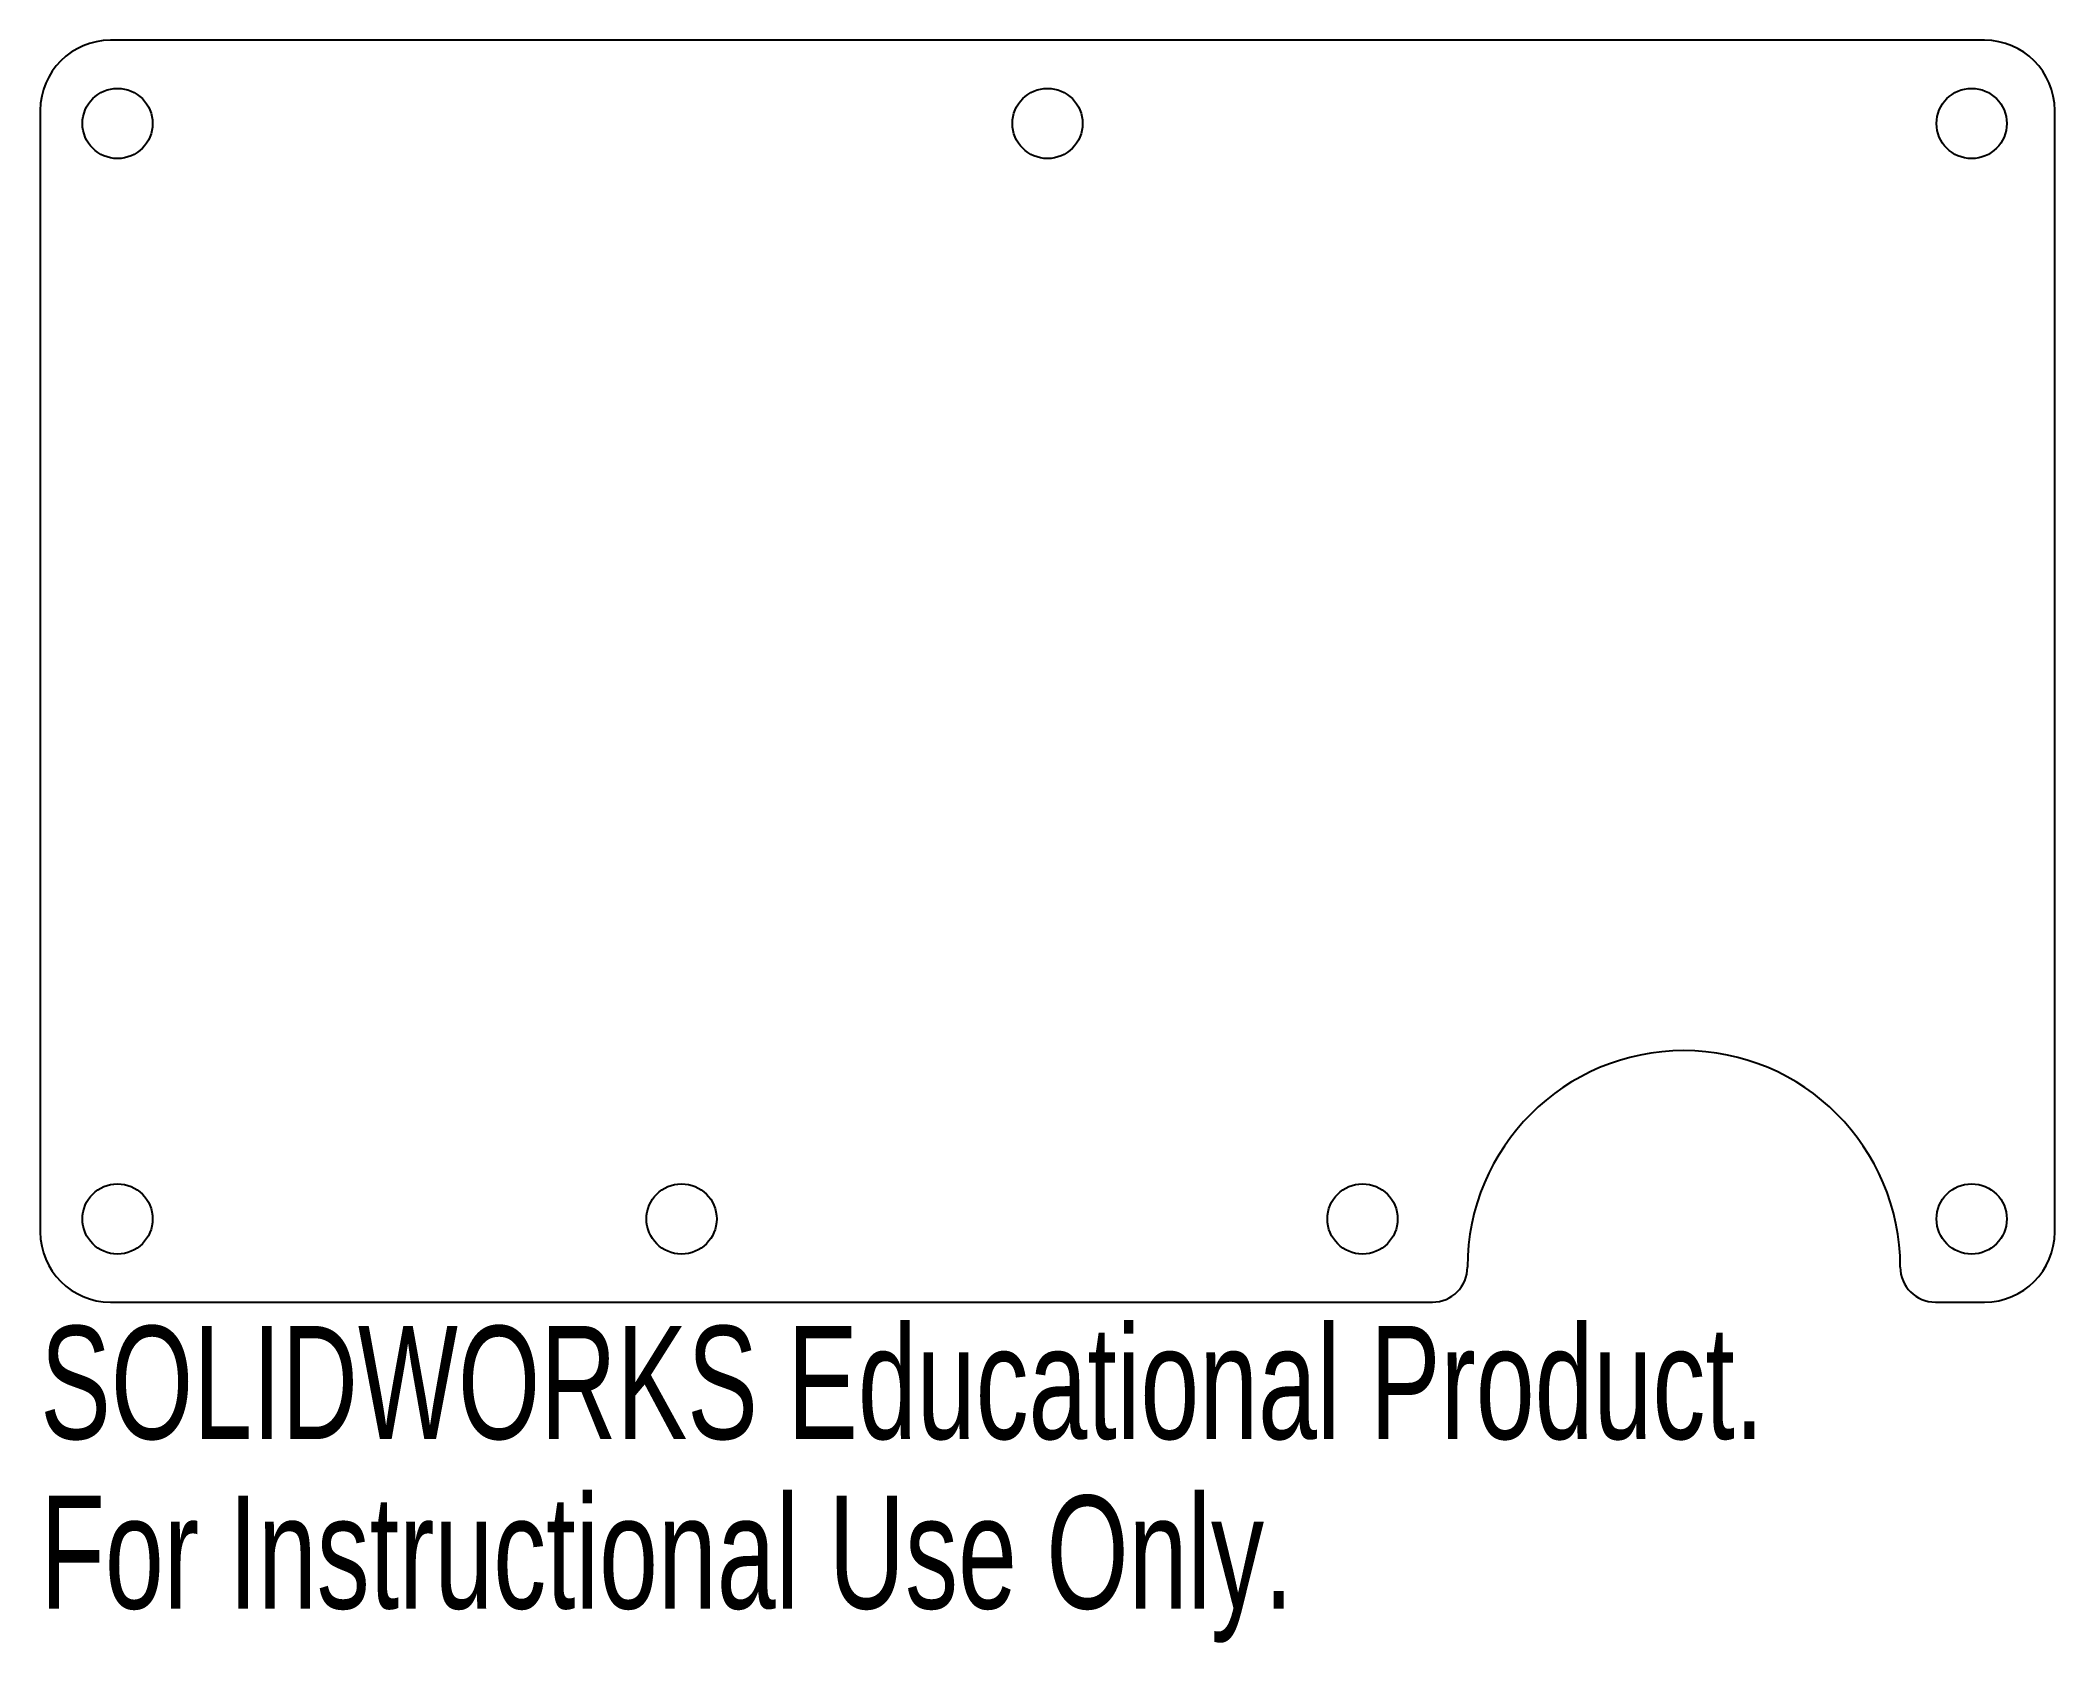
# Model space of a CAD drawing. Header units: inches. Extents: x 0 to 3.39, y -0.57 to 2.12.
import ezdxf

# ---------------------------------------------------------------- set-up
doc = ezdxf.new("R2010")
doc.units = ezdxf.units.IN
doc.header["$MEASUREMENT"] = 0
doc.styles.add('SLDTEXTSTYLE0', font='TXT', dxfattribs={"width": 0.7})

msp = doc.modelspace()

# ---------------------------------------------------------------- linework, layer by layer
at = {"color": 7, "linetype": 'Continuous', "lineweight": 25}
for p, q in [((3.2717, 2.1239), (0.1181, 2.1239)), ((0, 2.0058), (0, 0.1181)), ((3.3898, 0.1181), (3.3898, 2.0058)), ((0.1181, 0), (2.3425, 0)), ((3.189, 0), (3.2717, 0))]:
    msp.add_line(p, q, dxfattribs=at)
for centre in [(0.13, 1.9839), (1.6949, 1.9839), (3.25, 1.9839), (0.13, 0.14), (1.0791, 0.14), (2.225, 0.14), (3.25, 0.14)]:
    msp.add_circle(centre, 0.0591, dxfattribs=at)
for centre, radius, start, end in [((0.1181, 2.0058), 0.1181, 90, 180), ((3.2717, 2.0058), 0.1181, 0, 90), ((2.7657, 0.0591), 0.3642, 0, 180), ((0.1181, 0.1181), 0.1181, 180, 270), ((3.2717, 0.1181), 0.1181, 270, 0), ((2.3425, 0.0591), 0.0591, 270, 0), ((3.189, 0.0591), 0.0591, 180, 270)]:
    msp.add_arc(centre, radius, start, end, dxfattribs=at)

# ---------------------------------------------------------------- texts
at = {"color": 7, "linetype": 'Continuous', "char_height": 0.1903, "attachment_point": 1, "style": 'SLDTEXTSTYLE0'}
for s, insert in [('SOLIDWORKS Educational Product.', (0, -0.0401)), ('For Instructional Use Only.', (0, -0.3256))]:
    msp.add_mtext(s, dxfattribs=dict(at, insert=insert))

doc.saveas('drawing.dxf')
